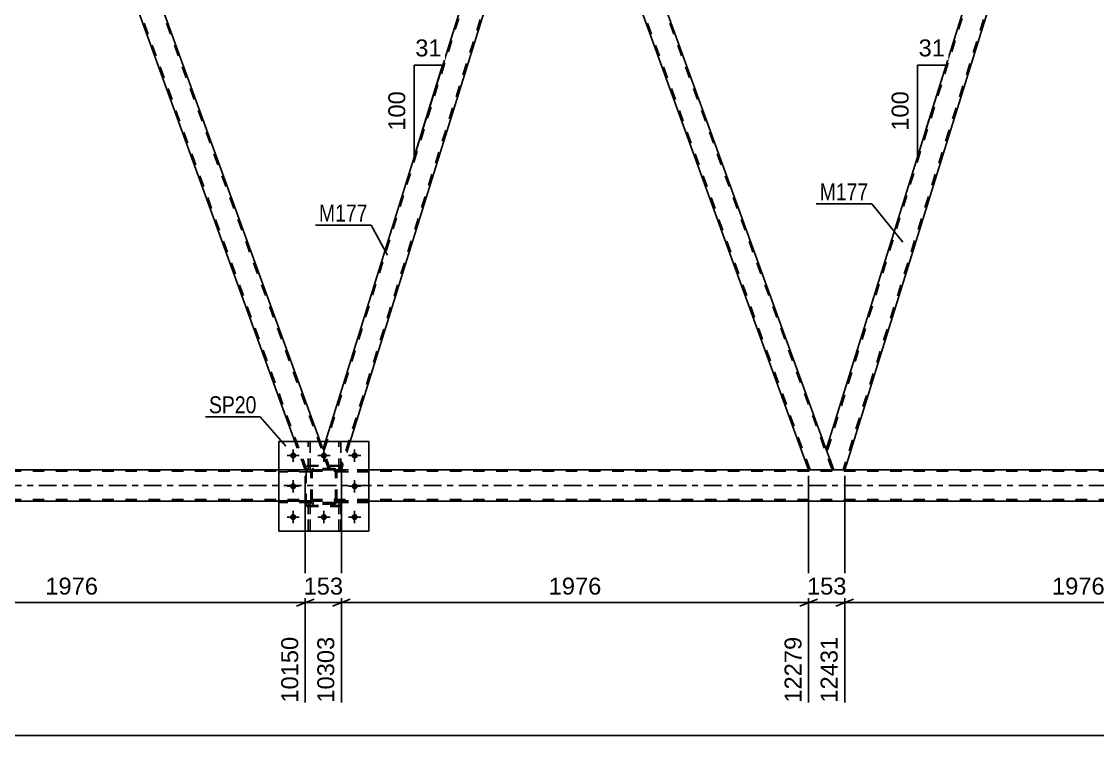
# Model space of a CAD drawing. Header units: millimetres. Extents: x 0 to 3371, y 0 to 1899.
# Drawn here: x 447.1 to 629.1, y 248.6 to 369.3 of the extents above; entities that cross this region are included whole.
import ezdxf

# ---------------------------------------------------------------- set-up
doc = ezdxf.new("R2010")
doc.units = ezdxf.units.MM
doc.linetypes.add('DXK_LINE_DOT2', pattern=[3.9198, 1.9599, -1.9599])
doc.linetypes.add('DXK_LINE_DOT3', pattern=[5.9187, 2.979, -0.9799, 0.9799, -0.9799])
doc.styles.add('Arial', font='ARIAL.TTF', dxfattribs={"height": 0.2})
doc.styles.add('Arial Narrow', font='ARIALN.TTF', dxfattribs={"height": 0.2})

# ---------------------------------------------------------------- blocks, each defined once
blk = doc.blocks.new('Part-203723636-5183 - 5074')
at = {"color": 7, "linetype": 'DXK_LINE_DOT2'}
for p, q in [((490.68, 298.36), (505.88, 298.36)), ((490.68, 298.36), (490.68, 283.16)), ((505.88, 298.36), (505.88, 283.16)), ((490.68, 283.16), (505.88, 283.16))]:
    blk.add_line(p, q, dxfattribs=at)
blk = doc.blocks.new('Part-203723636-5089 - 5074')
at = {"color": 7, "linetype": 'DXK_LINE_DOT2'}
for p, q in [((496.08, 288.32), (490.68, 288.32)), ((490.68, 288.32), (490.68, 288)), ((496.08, 288), (490.68, 288)), ((495.48, 288), (495.48, 288.32)), ((496.08, 288), (496.08, 288.32))]:
    blk.add_line(p, q, dxfattribs=at)
blk = doc.blocks.new('Part-203723636-5088 - 5074')
at = {"color": 7, "linetype": 'DXK_LINE_DOT2'}
for p, q in [((500.83, 293.52), (500.83, 298.36)), ((500.83, 298.36), (501.15, 298.36)), ((501.15, 298.36), (501.15, 293.52)), ((500.83, 294.12), (501.15, 294.12)), ((501.15, 293.52), (500.83, 293.52))]:
    blk.add_line(p, q, dxfattribs=at)
blk = doc.blocks.new('Part-203723636-5197 - 5074')
at = {"color": 2, "linetype": 'Continuous'}
for p, q in [((536.14, 414.76), (540.4, 414.76)), ((540.4, 414.76), (583.25, 297.01)), ((580.26, 293.54), (537.69, 410.51))]:
    blk.add_line(p, q, dxfattribs=at)
at = {"color": 7, "linetype": 'DXK_LINE_DOT2'}
for p, q in [((537.69, 410.51), (536.14, 414.76)), ((580.52, 293.54), (536.4, 414.76)), ((584.26, 293.54), (540.14, 414.76)), ((584.52, 293.54), (583.25, 297.01)), ((584.52, 293.54), (580.26, 293.54))]:
    blk.add_line(p, q, dxfattribs=at)
blk = doc.blocks.new('Part-203723636-5138 - 5074')
at = {"color": 2, "linetype": 'Continuous'}
for p, q in [((495.63, 298.36), (495.63, 298.36)), ((495.95, 298.36), (495.63, 298.36)), ((495.95, 298.36), (495.95, 298.36))]:
    blk.add_line(p, q, dxfattribs=at)
at = {"color": 7, "linetype": 'DXK_LINE_DOT2'}
for p, q in [((495.63, 293.52), (495.63, 298.36)), ((495.95, 293.52), (495.95, 298.36)), ((495.63, 294.12), (495.95, 294.12)), ((495.95, 293.52), (495.63, 293.52))]:
    blk.add_line(p, q, dxfattribs=at)
blk = doc.blocks.new('Bolt-203723636-5093 - 5074')
at = {"color": 1, "linetype": 'Continuous'}
for p, q in [((493.08, 297), (493.08, 296.31)), ((498.28, 297), (498.28, 296.31)), ((503.48, 297), (503.48, 296.31)), ((492.04, 295.96), (492.73, 295.96)), ((493.08, 294.92), (493.08, 295.61)), ((494.12, 295.96), (493.42, 295.96)), ((497.24, 295.96), (497.93, 295.96)), ((498.28, 294.92), (498.28, 295.61)), ((499.32, 295.96), (498.62, 295.96)), ((502.44, 295.96), (503.13, 295.96)), ((503.48, 294.92), (503.48, 295.61)), ((504.52, 295.96), (503.82, 295.96)), ((493.08, 291.8), (493.08, 291.11)), ((503.48, 291.8), (503.48, 291.11)), ((492.04, 290.76), (492.73, 290.76)), ((493.08, 289.72), (493.08, 290.41)), ((494.12, 290.76), (493.42, 290.76)), ((502.44, 290.76), (503.13, 290.76)), ((503.48, 289.72), (503.48, 290.41)), ((504.52, 290.76), (503.82, 290.76)), ((493.08, 286.6), (493.08, 285.91)), ((498.28, 286.6), (498.28, 285.91)), ((503.48, 286.6), (503.48, 285.91)), ((492.04, 285.56), (492.73, 285.56)), ((493.08, 284.52), (493.08, 285.21)), ((494.12, 285.56), (493.42, 285.56)), ((497.24, 285.56), (497.93, 285.56)), ((498.28, 284.52), (498.28, 285.21)), ((499.32, 285.56), (498.62, 285.56)), ((502.44, 285.56), (503.13, 285.56)), ((503.48, 284.52), (503.48, 285.21)), ((504.52, 285.56), (503.82, 285.56))]:
    blk.add_line(p, q, dxfattribs=at)
blk = doc.blocks.new('Part-203723636-5141 - 5074')
at = {"color": 7, "linetype": 'DXK_LINE_DOT2'}
for p, q in [((501.15, 288), (500.83, 288)), ((500.83, 288), (500.83, 283.16)), ((501.15, 283.16), (501.15, 288)), ((500.83, 287.4), (501.15, 287.4)), ((500.83, 283.16), (501.15, 283.16))]:
    blk.add_line(p, q, dxfattribs=at)
blk = doc.blocks.new('Part-203723636-5142 - 5074')
at = {"color": 7, "linetype": 'DXK_LINE_DOT2'}
for p, q in [((496.08, 293.28), (496.11, 293.46)), ((496.11, 293.46), (496.08, 293.28)), ((496.08, 288.24), (496.08, 293.28)), ((496.32, 293.28), (496.34, 293.37)), ((496.32, 288.24), (496.32, 293.28)), ((496.34, 293.37), (496.39, 293.45)), ((496.37, 293.72), (496.56, 293.76)), ((496.56, 293.76), (496.37, 293.72)), ((496.39, 293.45), (496.47, 293.5)), ((496.47, 293.5), (496.56, 293.52)), ((500, 293.76), (496.56, 293.76)), ((496.56, 293.52), (500, 293.52)), ((500, 293.76), (500.18, 293.72)), ((500.18, 293.72), (500, 293.76)), ((500, 293.52), (500.09, 293.5)), ((500.09, 293.5), (500.17, 293.45)), ((500.17, 293.45), (500.22, 293.37)), ((500.22, 293.37), (500.24, 293.28)), ((500.24, 288.24), (500.24, 293.28)), ((500.44, 293.46), (500.48, 293.28)), ((500.48, 293.28), (500.44, 293.46)), ((500.48, 288.24), (500.48, 293.28)), ((496.11, 288.06), (496.08, 288.24)), ((496.08, 288.24), (496.11, 288.06)), ((496.34, 288.15), (496.32, 288.24)), ((496.39, 288.07), (496.34, 288.15)), ((496.56, 287.76), (496.37, 287.8)), ((496.37, 287.8), (496.56, 287.76)), ((496.47, 288.02), (496.39, 288.07)), ((496.56, 288), (496.47, 288.02)), ((500, 288), (496.56, 288)), ((500, 287.76), (496.56, 287.76)), ((500.09, 288.02), (500, 288)), ((500.18, 287.8), (500, 287.76)), ((500, 287.76), (500.18, 287.8)), ((500.17, 288.07), (500.09, 288.02)), ((500.22, 288.15), (500.17, 288.07)), ((500.24, 288.24), (500.22, 288.15)), ((500.48, 288.24), (500.44, 288.06)), ((500.44, 288.06), (500.48, 288.24))]:
    blk.add_line(p, q, dxfattribs=at)
at = {"color": 7, "linetype": 'DXK_LINE_DOT3'}
blk.add_line((498.28, 290.76), (498.28, 290.76), dxfattribs=at)
at = {"color": 7, "linetype": 'DXK_LINE_DOT2'}
for centre, start, end in [((496.56, 293.28), 112.5, 157.5), ((496.56, 293.28), 112.5, 157.5), ((500, 293.28), 22.5, 67.5), ((500, 293.28), 22.5, 67.5), ((496.56, 288.24), 202.5, 247.5), ((496.56, 288.24), 202.5, 247.5), ((500, 288.24), 292.5, 337.5), ((500, 288.24), 292.5, 337.5)]:
    blk.add_arc(centre, 0.48, start, end, dxfattribs=at)
blk = doc.blocks.new('Part-203723636-5119 - 5074')
at = {"color": 7, "linetype": 'DXK_LINE_DOT2'}
for p, q in [((495.63, 283.16), (495.63, 288)), ((495.63, 288), (495.95, 288)), ((495.95, 288), (495.95, 283.16)), ((495.63, 287.4), (495.95, 287.4)), ((495.95, 283.16), (495.63, 283.16))]:
    blk.add_line(p, q, dxfattribs=at)
blk = doc.blocks.new('Part-203723636-5122 - 5074')
at = {"color": 7, "linetype": 'DXK_LINE_DOT2'}
for p, q in [((500.83, 283.16), (500.83, 288)), ((500.83, 288), (501.15, 288)), ((501.15, 288), (501.15, 283.16)), ((500.83, 287.4), (501.15, 287.4)), ((501.15, 283.16), (500.83, 283.16))]:
    blk.add_line(p, q, dxfattribs=at)
blk = doc.blocks.new('Part-203723636-5125 - 5074')
at = {"color": 7, "linetype": 'DXK_LINE_DOT2'}
for p, q in [((495.63, 293.52), (495.63, 298.36)), ((495.63, 298.36), (495.95, 298.36)), ((495.95, 298.36), (495.95, 293.52)), ((495.63, 294.12), (495.95, 294.12)), ((495.95, 293.52), (495.63, 293.52))]:
    blk.add_line(p, q, dxfattribs=at)
blk = doc.blocks.new('Part-203723636-5165 - 5074')
at = {"color": 7, "linetype": 'DXK_LINE_DOT2'}
for p, q in [((501.28, 294.3), (495.28, 294.3)), ((495.28, 287.5), (495.28, 294.3)), ((501.28, 287.5), (501.28, 294.3)), ((501.28, 287.5), (495.28, 287.5))]:
    blk.add_line(p, q, dxfattribs=at)
blk = doc.blocks.new('Part-203723636-5167 - 5074')
at = {"color": 7, "linetype": 'DXK_LINE_DOT2'}
for p, q in [((496.08, 293.28), (496.11, 293.46)), ((496.11, 293.46), (496.08, 293.28)), ((496.08, 288.24), (496.08, 293.28)), ((496.32, 293.28), (496.34, 293.37)), ((496.32, 288.24), (496.32, 293.28)), ((496.34, 293.37), (496.39, 293.45)), ((496.37, 293.72), (496.56, 293.76)), ((496.56, 293.76), (496.37, 293.72)), ((496.39, 293.45), (496.47, 293.5)), ((496.47, 293.5), (496.56, 293.52)), ((500, 293.76), (496.56, 293.76)), ((496.56, 293.52), (500, 293.52)), ((500, 293.76), (500.18, 293.72)), ((500.18, 293.72), (500, 293.76)), ((500, 293.52), (500.09, 293.5)), ((500.09, 293.5), (500.17, 293.45)), ((500.17, 293.45), (500.22, 293.37)), ((500.22, 293.37), (500.24, 293.28)), ((500.24, 288.24), (500.24, 293.28)), ((500.44, 293.46), (500.48, 293.28)), ((500.48, 293.28), (500.44, 293.46)), ((500.48, 288.24), (500.48, 293.28)), ((496.11, 288.06), (496.08, 288.24)), ((496.08, 288.24), (496.11, 288.06)), ((496.34, 288.15), (496.32, 288.24)), ((496.39, 288.07), (496.34, 288.15)), ((496.56, 287.76), (496.37, 287.8)), ((496.37, 287.8), (496.56, 287.76)), ((496.47, 288.02), (496.39, 288.07)), ((496.56, 288), (496.47, 288.02)), ((500, 288), (496.56, 288)), ((500, 287.76), (496.56, 287.76)), ((500.09, 288.02), (500, 288)), ((500.18, 287.8), (500, 287.76)), ((500, 287.76), (500.18, 287.8)), ((500.17, 288.07), (500.09, 288.02)), ((500.22, 288.15), (500.17, 288.07)), ((500.24, 288.24), (500.22, 288.15)), ((500.48, 288.24), (500.44, 288.06)), ((500.44, 288.06), (500.48, 288.24))]:
    blk.add_line(p, q, dxfattribs=at)
at = {"color": 7, "linetype": 'DXK_LINE_DOT3'}
blk.add_line((498.28, 290.76), (498.28, 290.76), dxfattribs=at)
at = {"color": 7, "linetype": 'DXK_LINE_DOT2'}
for centre, start, end in [((496.56, 293.28), 112.5, 157.5), ((496.56, 293.28), 112.5, 157.5), ((500, 293.28), 22.5, 67.5), ((500, 293.28), 22.5, 67.5), ((496.56, 288.24), 202.5, 247.5), ((496.56, 288.24), 202.5, 247.5), ((500, 288.24), 292.5, 337.5), ((500, 288.24), 292.5, 337.5)]:
    blk.add_arc(centre, 0.48, start, end, dxfattribs=at)
blk = doc.blocks.new('Part-203723636-5172 - 5074')
at = {"color": 7, "linetype": 'DXK_LINE_DOT2'}
for p, q in [((776.33, 293.3), (100.87, 293.3)), ((505.88, 293.54), (490.68, 293.54)), ((776.33, 288.5), (100.87, 288.5)), ((505.88, 288.26), (490.68, 288.26))]:
    blk.add_line(p, q, dxfattribs=at)
at = {"color": 2, "linetype": 'Continuous'}
for p, q in [((490.68, 293.54), (250.46, 293.54)), ((660.95, 293.54), (505.88, 293.54)), ((490.68, 288.26), (250.46, 288.26)), ((660.95, 288.26), (505.88, 288.26))]:
    blk.add_line(p, q, dxfattribs=at)
at = {"color": 7, "linetype": 'DXK_LINE_DOT3'}
blk.add_line((100.87, 290.9), (776.33, 290.9), dxfattribs=at)
blk = doc.blocks.new('Part-203723636-5177 - 5074')
at = {"color": 2, "linetype": 'Continuous'}
for p, q in [((449.69, 414.76), (412.99, 297.01)), ((451.01, 414.76), (449.69, 414.76)), ((451.01, 414.76), (452.55, 410.51)), ((452.55, 410.51), (416.09, 293.54)), ((414.25, 293.54), (412.99, 297.01))]:
    blk.add_line(p, q, dxfattribs=at)
at = {"color": 7, "linetype": 'DXK_LINE_DOT2'}
for p, q in [((449.94, 414.76), (413.12, 296.64)), ((452.42, 410.88), (415.84, 293.54)), ((416.09, 293.54), (414.25, 293.54))]:
    blk.add_line(p, q, dxfattribs=at)
blk = doc.blocks.new('Part-203723636-5505 - 5074')
at = {"color": 7, "linetype": 'DXK_LINE_DOT2'}
for p, q in [((496.08, 293.52), (490.68, 293.52)), ((490.68, 293.52), (490.68, 293.2)), ((496.08, 293.2), (490.68, 293.2)), ((495.48, 293.2), (495.48, 293.52)), ((496.08, 293.2), (496.08, 293.52))]:
    blk.add_line(p, q, dxfattribs=at)
blk = doc.blocks.new('Part-203723636-5182 - 5074')
at = {"color": 2, "linetype": 'Continuous'}
for p, q in [((455.26, 414.76), (451.01, 414.76)), ((455.26, 414.76), (497.63, 298.36)), ((493.37, 298.36), (452.55, 410.51))]:
    blk.add_line(p, q, dxfattribs=at)
at = {"color": 7, "linetype": 'DXK_LINE_DOT2'}
for p, q in [((451.01, 414.76), (452.55, 410.51)), ((495.38, 293.54), (451.26, 414.76)), ((499.13, 293.54), (455.01, 414.76)), ((495.13, 293.54), (493.37, 298.36)), ((499.38, 293.54), (497.63, 298.36)), ((499.38, 293.54), (495.13, 293.54))]:
    blk.add_line(p, q, dxfattribs=at)
blk = doc.blocks.new('Part-203723636-5222 - 5074')
at = {"color": 7, "linetype": 'DXK_LINE_DOT2'}
for p, q in [((500.48, 288), (500.48, 288.32)), ((500.48, 288.32), (505.88, 288.32)), ((505.88, 288), (500.48, 288)), ((501.08, 288), (501.08, 288.32)), ((505.88, 288.32), (505.88, 288))]:
    blk.add_line(p, q, dxfattribs=at)
blk = doc.blocks.new('Part-203723636-5223 - 5074')
at = {"color": 7, "linetype": 'DXK_LINE_DOT2'}
for p, q in [((496.08, 293.52), (490.68, 293.52)), ((490.68, 293.2), (490.68, 293.52)), ((496.08, 293.2), (490.68, 293.2)), ((495.48, 293.2), (495.48, 293.52)), ((496.08, 293.52), (496.08, 293.2))]:
    blk.add_line(p, q, dxfattribs=at)
blk = doc.blocks.new('Part-203723636-5224 - 5074')
at = {"color": 7, "linetype": 'DXK_LINE_DOT2'}
for p, q in [((496.08, 288.32), (490.68, 288.32)), ((490.68, 288), (490.68, 288.32)), ((496.08, 288), (490.68, 288)), ((495.48, 288), (495.48, 288.32)), ((496.08, 288.32), (496.08, 288))]:
    blk.add_line(p, q, dxfattribs=at)
blk = doc.blocks.new('Part-203723636-5236 - 5074')
at = {"color": 2, "linetype": 'Continuous'}
for p, q in [((619.96, 414.76), (583.25, 297.01)), ((621.27, 414.76), (619.96, 414.76)), ((621.27, 414.76), (622.82, 410.51)), ((622.82, 410.51), (586.36, 293.54)), ((584.52, 293.54), (583.25, 297.01))]:
    blk.add_line(p, q, dxfattribs=at)
at = {"color": 7, "linetype": 'DXK_LINE_DOT2'}
for p, q in [((620.21, 414.76), (583.39, 296.64)), ((622.69, 410.88), (586.11, 293.54)), ((586.36, 293.54), (584.52, 293.54))]:
    blk.add_line(p, q, dxfattribs=at)
blk = doc.blocks.new('Part-203723636-5252 - 5074')
at = {"color": 7, "linetype": 'DXK_LINE_DOT2'}
for p, q in [((535.07, 414.76), (498.26, 296.64)), ((537.55, 410.88), (500.98, 293.54)), ((498.54, 298.36), (498.12, 297.01)), ((499.38, 293.54), (498.12, 297.01)), ((502.73, 298.36), (501.23, 293.54)), ((501.23, 293.54), (499.38, 293.54))]:
    blk.add_line(p, q, dxfattribs=at)
at = {"color": 2, "linetype": 'Continuous'}
for p, q in [((534.82, 414.76), (498.54, 298.36)), ((536.14, 414.76), (534.82, 414.76)), ((537.69, 410.51), (536.14, 414.76)), ((537.69, 410.51), (502.73, 298.36))]:
    blk.add_line(p, q, dxfattribs=at)
blk = doc.blocks.new('Part-203723636-5293 - 5074')
at = {"color": 2, "linetype": 'Continuous'}
for p, q in [((500.83, 298.36), (500.83, 298.36)), ((501.15, 298.36), (500.83, 298.36)), ((501.15, 298.36), (501.15, 298.36))]:
    blk.add_line(p, q, dxfattribs=at)
at = {"color": 7, "linetype": 'DXK_LINE_DOT2'}
for p, q in [((500.83, 293.52), (500.83, 298.36)), ((501.15, 293.52), (501.15, 298.36)), ((500.83, 294.12), (501.15, 294.12)), ((501.15, 293.52), (500.83, 293.52))]:
    blk.add_line(p, q, dxfattribs=at)
blk = doc.blocks.new('Part-203723636-5309 - 5074')
at = {"color": 7, "linetype": 'DXK_LINE_DOT2'}
for p, q in [((495.95, 288), (495.63, 288)), ((495.63, 288), (495.63, 283.16)), ((495.95, 283.16), (495.95, 288)), ((495.63, 287.4), (495.95, 287.4)), ((495.63, 283.16), (495.95, 283.16))]:
    blk.add_line(p, q, dxfattribs=at)
blk = doc.blocks.new('Part-203723636-5319 - 5074')
at = {"color": 2, "linetype": 'Continuous'}
for p, q in [((625.53, 414.76), (621.27, 414.76)), ((625.53, 414.76), (667.9, 298.36)), ((663.64, 298.36), (622.82, 410.51))]:
    blk.add_line(p, q, dxfattribs=at)
at = {"color": 7, "linetype": 'DXK_LINE_DOT2'}
for p, q in [((621.27, 414.76), (622.82, 410.51)), ((665.65, 293.54), (621.53, 414.76)), ((669.4, 293.54), (625.28, 414.76)), ((665.4, 293.54), (663.64, 298.36)), ((669.65, 293.54), (667.9, 298.36)), ((669.65, 293.54), (665.4, 293.54))]:
    blk.add_line(p, q, dxfattribs=at)
blk = doc.blocks.new('Part-203723636-5440 - 5074')
at = {"color": 2, "linetype": 'Continuous'}
for p, q in [((505.88, 298.36), (490.68, 298.36)), ((490.68, 283.16), (490.68, 298.36)), ((505.88, 283.16), (505.88, 298.36)), ((505.88, 283.16), (490.68, 283.16))]:
    blk.add_line(p, q, dxfattribs=at)
blk = doc.blocks.new('Part-203723636-5441 - 5074')
at = {"color": 7, "linetype": 'DXK_LINE_DOT2'}
for p, q in [((500.48, 293.2), (500.48, 293.52)), ((500.48, 293.52), (505.88, 293.52)), ((505.88, 293.2), (500.48, 293.2)), ((501.08, 293.2), (501.08, 293.52)), ((505.88, 293.52), (505.88, 293.2))]:
    blk.add_line(p, q, dxfattribs=at)
blk = doc.blocks.new('Bolt-203723636-5456 - 5074')
at = {"linetype": 'Continuous'}
for points in [[(493.6, 295.96, -1), (492.56, 295.96, -1)], [(498.8, 295.96, -1), (497.76, 295.96, -1)], [(504, 295.96, -1), (502.96, 295.96, -1)], [(493.6, 290.76, -1), (492.56, 290.76, -1)], [(504, 290.76, -1), (502.96, 290.76, -1)], [(493.6, 285.56, -1), (492.56, 285.56, -1)], [(498.8, 285.56, -1), (497.76, 285.56, -1)], [(504, 285.56, -1), (502.96, 285.56, -1)]]:
    blk.add_hatch(color=1, dxfattribs=at).paths.add_polyline_path(points)
at = {"color": 1, "linetype": 'Continuous'}
for p, q in [((493.08, 297), (493.08, 294.92)), ((498.28, 297), (498.28, 294.92)), ((503.48, 297), (503.48, 294.92)), ((494.12, 295.96), (492.04, 295.96)), ((499.32, 295.96), (497.24, 295.96)), ((504.52, 295.96), (502.44, 295.96)), ((493.08, 291.8), (493.08, 289.72)), ((503.48, 291.8), (503.48, 289.72)), ((494.12, 290.76), (492.04, 290.76)), ((504.52, 290.76), (502.44, 290.76)), ((493.08, 286.6), (493.08, 284.52)), ((498.28, 286.6), (498.28, 284.52)), ((503.48, 286.6), (503.48, 284.52)), ((494.12, 285.56), (492.04, 285.56)), ((499.32, 285.56), (497.24, 285.56)), ((504.52, 285.56), (502.44, 285.56))]:
    blk.add_line(p, q, dxfattribs=at)
blk = doc.blocks.new('Part-203723636-5475 - 5074')
at = {"color": 7, "linetype": 'DXK_LINE_DOT2'}
for p, q in [((501.28, 294.16), (495.28, 294.16)), ((495.28, 287.36), (495.28, 294.16)), ((501.28, 287.36), (501.28, 294.16)), ((501.28, 287.36), (495.28, 287.36))]:
    blk.add_line(p, q, dxfattribs=at)
blk = doc.blocks.new('Part-203723636-5503 - 5074')
at = {"color": 7, "linetype": 'DXK_LINE_DOT2'}
for p, q in [((505.88, 293.52), (500.48, 293.52)), ((500.48, 293.52), (500.48, 293.2)), ((500.48, 293.2), (505.88, 293.2)), ((501.08, 293.2), (501.08, 293.52)), ((505.88, 293.2), (505.88, 293.52))]:
    blk.add_line(p, q, dxfattribs=at)
blk = doc.blocks.new('Part-203723636-5504 - 5074')
at = {"color": 7, "linetype": 'DXK_LINE_DOT2'}
for p, q in [((505.88, 288.32), (500.48, 288.32)), ((500.48, 288.32), (500.48, 288)), ((500.48, 288), (505.88, 288)), ((501.08, 288), (501.08, 288.32)), ((505.88, 288), (505.88, 288.32))]:
    blk.add_line(p, q, dxfattribs=at)
blk = doc.blocks.new('StraightDimension-203723636-16713 - 5074')
at = {"color": 7, "linetype": 'Continuous'}
for p, q in [((586.36, 292.54), (586.36, 254.18)), ((665.4, 292.54), (665.4, 254.18)), ((587.86, 271.7), (584.86, 270.5)), ((663.9, 270.5), (666.9, 271.7)), ((586.36, 271.1), (665.4, 271.1))]:
    blk.add_line(p, q, dxfattribs=at)
at = {"color": 0}
blk.add_wipeout([(630.93, 271.85), (630.93, 276.05), (620.83, 276.05), (620.83, 271.85)], dxfattribs=at)
at = {"color": 0, "linetype": 'Continuous'}
blk.add_wipeout([(664.8, 265.9), (660.6, 265.9), (660.6, 253.58), (664.8, 253.58)], dxfattribs=at)
at = {"color": 3, "style": 'Arial'}
blk.add_text('1976', height=2.865, dxfattribs=at).set_placement((621.43, 272.45))
at = {"color": 3, "linetype": 'Continuous', "style": 'Arial'}
blk.add_text('14407', height=2.865, rotation=90.0002, dxfattribs=at).set_placement((664.2, 254.18))
blk = doc.blocks.new('StraightDimension-203723636-16717 - 5074')
at = {"color": 7, "linetype": 'Continuous'}
for p, q in [((416.09, 292.54), (416.09, 256.4)), ((495.13, 292.54), (495.13, 254.18)), ((417.59, 271.7), (414.59, 270.5)), ((493.63, 270.5), (496.63, 271.7)), ((416.09, 271.1), (495.13, 271.1))]:
    blk.add_line(p, q, dxfattribs=at)
at = {"color": 0}
blk.add_wipeout([(460.66, 271.85), (460.66, 276.05), (450.56, 276.05), (450.56, 271.85)], dxfattribs=at)
at = {"color": 0, "linetype": 'Continuous'}
blk.add_wipeout([(494.53, 265.9), (490.33, 265.9), (490.33, 253.58), (494.53, 253.58)], dxfattribs=at)
at = {"color": 3, "style": 'Arial'}
blk.add_text('1976', height=2.865, dxfattribs=at).set_placement((451.16, 272.45))
at = {"color": 3, "linetype": 'Continuous', "style": 'Arial'}
blk.add_text('10150', height=2.865, rotation=90.0002, dxfattribs=at).set_placement((493.93, 254.18))
blk = doc.blocks.new('StraightDimension-203723636-5832 - 5074')
at = {"color": 7, "linetype": 'Continuous'}
blk.add_line((49.14, 248.63), (787.19, 248.63), dxfattribs=at)
blk = doc.blocks.new('AngleDimension-203723636-5571 - 5074')
at = {"color": 7, "linetype": 'Continuous'}
for p, q in [((513.54, 361.95), (518.36, 361.95)), ((513.54, 346.48), (518.36, 361.95)), ((513.54, 346.48), (513.54, 361.95)), ((514.86, 350.72), (518.36, 361.95))]:
    blk.add_line(p, q, dxfattribs=at)
at = {"color": 0}
for points in [[(518.77, 362.85), (518.77, 367.05), (513.13, 367.05), (513.13, 362.85)], [(512.64, 358.15), (508.44, 358.15), (508.44, 350.28), (512.64, 350.28)]]:
    blk.add_wipeout(points, dxfattribs=at)
at = {"color": 3, "style": 'Arial'}
blk.add_text('31', height=2.865, dxfattribs=at).set_placement((513.73, 363.45))
blk.add_text('100', height=2.865, rotation=90.0002, dxfattribs=at).set_placement((512.04, 350.88))
blk = doc.blocks.new('AngleDimension-203723636-5582 - 5074')
at = {"color": 7, "linetype": 'Continuous'}
for p, q in [((598.67, 361.95), (603.5, 361.95)), ((598.67, 346.48), (603.5, 361.95)), ((598.67, 346.48), (598.67, 361.95)), ((600, 350.72), (603.5, 361.95))]:
    blk.add_line(p, q, dxfattribs=at)
at = {"color": 0}
for points in [[(603.91, 362.85), (603.91, 367.05), (598.26, 367.05), (598.26, 362.85)], [(597.77, 358.15), (593.57, 358.15), (593.57, 350.28), (597.77, 350.28)]]:
    blk.add_wipeout(points, dxfattribs=at)
at = {"color": 3, "style": 'Arial'}
blk.add_text('31', height=2.865, dxfattribs=at).set_placement((598.86, 363.45))
blk.add_text('100', height=2.865, rotation=90.0002, dxfattribs=at).set_placement((597.17, 350.88))
blk = doc.blocks.new('StraightDimension-203723636-16715 - 5074')
at = {"color": 7, "linetype": 'Continuous'}
for p, q in [((501.23, 292.54), (501.23, 254.18)), ((580.26, 292.54), (580.26, 254.18)), ((502.73, 271.7), (499.73, 270.5)), ((578.76, 270.5), (581.76, 271.7)), ((501.23, 271.1), (580.26, 271.1))]:
    blk.add_line(p, q, dxfattribs=at)
at = {"color": 0}
blk.add_wipeout([(545.79, 271.85), (545.79, 276.05), (535.7, 276.05), (535.7, 271.85)], dxfattribs=at)
at = {"color": 0, "linetype": 'Continuous'}
blk.add_wipeout([(579.66, 265.9), (575.46, 265.9), (575.46, 253.58), (579.66, 253.58)], dxfattribs=at)
at = {"color": 3, "style": 'Arial'}
blk.add_text('1976', height=2.865, dxfattribs=at).set_placement((536.3, 272.45))
at = {"color": 3, "linetype": 'Continuous', "style": 'Arial'}
blk.add_text('12279', height=2.865, rotation=90.0002, dxfattribs=at).set_placement((579.06, 254.18))
blk = doc.blocks.new('StraightDimension-203723636-16714 - 5074')
at = {"color": 7, "linetype": 'Continuous'}
for p, q in [((580.26, 292.54), (580.26, 254.18)), ((586.36, 292.54), (586.36, 254.18)), ((578.76, 270.5), (581.76, 271.7)), ((587.86, 271.7), (584.86, 270.5)), ((580.26, 271.1), (586.36, 271.1))]:
    blk.add_line(p, q, dxfattribs=at)
at = {"color": 0}
blk.add_wipeout([(587.25, 271.85), (587.25, 276.05), (579.38, 276.05), (579.38, 271.85)], dxfattribs=at)
at = {"color": 0, "linetype": 'Continuous'}
blk.add_wipeout([(585.76, 265.9), (581.56, 265.9), (581.56, 253.58), (585.76, 253.58)], dxfattribs=at)
at = {"color": 3, "style": 'Arial'}
blk.add_text('153', height=2.865, dxfattribs=at).set_placement((579.98, 272.45))
at = {"color": 3, "linetype": 'Continuous', "style": 'Arial'}
blk.add_text('12431', height=2.865, rotation=90.0002, dxfattribs=at).set_placement((585.16, 254.18))
blk = doc.blocks.new('StraightDimension-203723636-16716 - 5074')
at = {"color": 7, "linetype": 'Continuous'}
for p, q in [((495.13, 292.54), (495.13, 254.18)), ((501.23, 292.54), (501.23, 254.18)), ((493.63, 270.5), (496.63, 271.7)), ((502.73, 271.7), (499.73, 270.5)), ((495.13, 271.1), (501.23, 271.1))]:
    blk.add_line(p, q, dxfattribs=at)
at = {"color": 0}
blk.add_wipeout([(502.11, 271.85), (502.11, 276.05), (494.24, 276.05), (494.24, 271.85)], dxfattribs=at)
at = {"color": 0, "linetype": 'Continuous'}
blk.add_wipeout([(500.63, 265.9), (496.43, 265.9), (496.43, 253.58), (500.63, 253.58)], dxfattribs=at)
at = {"color": 3, "style": 'Arial'}
blk.add_text('153', height=2.865, dxfattribs=at).set_placement((494.84, 272.45))
at = {"color": 3, "linetype": 'Continuous', "style": 'Arial'}
blk.add_text('10303', height=2.865, rotation=90.0002, dxfattribs=at).set_placement((500.03, 254.18))
blk = doc.blocks.new('Mark-203723636-5232 - 5074')
at = {"color": 0}
blk.add_wipeout([(590.35, 339.12), (590.35, 342.12), (582.13, 342.12), (582.13, 339.12)], dxfattribs=at)
blk.add_wipeout([(590.35, 339.12), (590.35, 342.12), (582.13, 342.12), (582.13, 339.12)], dxfattribs=at)
at = {"color": 30, "linetype": 'Continuous'}
for p in [(581.53, 338.52), (596.17, 332.04)]:
    blk.add_line(p, (590.95, 338.52), dxfattribs=at)
at = {"color": 3, "style": 'Arial Narrow'}
blk.add_text('M177', height=2.863, dxfattribs=at).set_placement((582.13, 339.12))
blk = doc.blocks.new('Mark-203723636-5248 - 5074')
at = {"color": 0}
blk.add_wipeout([(505.67, 335.53), (505.67, 338.53), (497.44, 338.53), (497.44, 335.53)], dxfattribs=at)
blk.add_wipeout([(505.67, 335.53), (505.67, 338.53), (497.44, 338.53), (497.44, 335.53)], dxfattribs=at)
at = {"color": 30, "linetype": 'Continuous'}
for p in [(496.84, 334.93), (509.06, 329.85)]:
    blk.add_line(p, (506.27, 334.93), dxfattribs=at)
at = {"color": 3, "style": 'Arial Narrow'}
blk.add_text('M177', height=2.863, dxfattribs=at).set_placement((497.44, 335.53))
blk = doc.blocks.new('Mark-203723636-5436 - 5074')
at = {"color": 0}
blk.add_wipeout([(486.88, 303.11), (486.88, 306.11), (478.84, 306.11), (478.84, 303.11)], dxfattribs=at)
blk.add_wipeout([(486.88, 303.11), (486.88, 306.11), (478.84, 306.11), (478.84, 303.11)], dxfattribs=at)
at = {"color": 30, "linetype": 'Continuous'}
for p in [(478.24, 302.51), (491.83, 297.57)]:
    blk.add_line(p, (487.48, 302.51), dxfattribs=at)
at = {"color": 3, "style": 'Arial Narrow'}
blk.add_text('SP20', height=2.863, dxfattribs=at).set_placement((478.84, 303.11))

msp = doc.modelspace()

# ---------------------------------------------------------------- block references
for name in ['Part-203723636-5177 - 5074', 'Part-203723636-5182 - 5074', 'Part-203723636-5252 - 5074', 'Part-203723636-5197 - 5074', 'Part-203723636-5236 - 5074', 'Part-203723636-5319 - 5074', 'Part-203723636-5183 - 5074', 'Part-203723636-5440 - 5074', 'Bolt-203723636-5093 - 5074', 'Bolt-203723636-5456 - 5074', 'Part-203723636-5138 - 5074', 'Part-203723636-5125 - 5074', 'Part-203723636-5088 - 5074', 'Part-203723636-5293 - 5074', 'Part-203723636-5172 - 5074', 'Part-203723636-5505 - 5074', 'Part-203723636-5223 - 5074', 'Part-203723636-5165 - 5074', 'Part-203723636-5475 - 5074', 'Part-203723636-5142 - 5074', 'Part-203723636-5167 - 5074', 'Part-203723636-5441 - 5074', 'Part-203723636-5503 - 5074', 'Part-203723636-5089 - 5074', 'Part-203723636-5224 - 5074', 'Part-203723636-5119 - 5074', 'Part-203723636-5309 - 5074', 'Part-203723636-5222 - 5074', 'Part-203723636-5504 - 5074', 'Part-203723636-5141 - 5074', 'Part-203723636-5122 - 5074']:
    msp.add_blockref(name, (0, 0))

# ---------------------------------------------------------------- next in the draw order: block references
for name in ['StraightDimension-203723636-16717 - 5074', 'StraightDimension-203723636-16713 - 5074']:
    msp.add_blockref(name, (0, 0))

# ---------------------------------------------------------------- next in the draw order: block references
msp.add_blockref('StraightDimension-203723636-5832 - 5074', (0, 0))

# ---------------------------------------------------------------- next in the draw order: block references
for name in ['AngleDimension-203723636-5571 - 5074', 'AngleDimension-203723636-5582 - 5074', 'Mark-203723636-5232 - 5074', 'Mark-203723636-5248 - 5074', 'Mark-203723636-5436 - 5074', 'StraightDimension-203723636-16715 - 5074']:
    msp.add_blockref(name, (0, 0))

# ---------------------------------------------------------------- next in the draw order: block references
for name in ['StraightDimension-203723636-16716 - 5074', 'StraightDimension-203723636-16714 - 5074']:
    msp.add_blockref(name, (0, 0))

doc.saveas('drawing.dxf')
